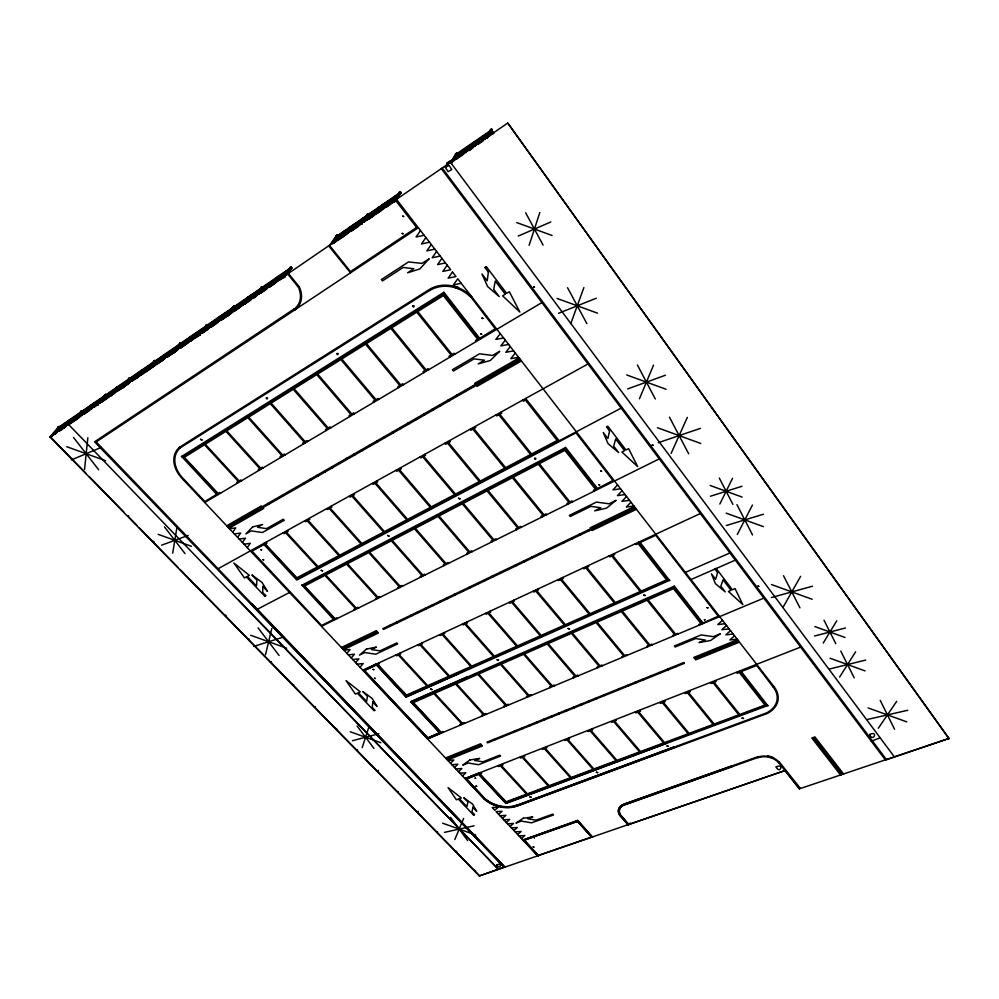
<?xml version="1.0" encoding="UTF-8"?>
<svg xmlns="http://www.w3.org/2000/svg" width="999" height="999" viewBox="0 0 999 999"><rect width="100%" height="100%" fill="white"/><g stroke="black" fill="none" stroke-linecap="round" stroke-linejoin="round"><path stroke-width="1.5" d="M456.955 154.62L456.693 153.072L457.617 154.321L455.532 153.871L456.693 153.072L457.592 154.383M785.077 770.516L479.345 875.948L49.95 436.913L507.767 123.052L949.025 738.436L799.412 788.835L785.077 770.516L628.021 824.837L620.691 816.208A13.387 8.979 12.2 0 1 624.15 803.983L732.704 765.609M89.76 406.618L81.918 412.063L81.881 410.676L81.094 411.213L81.893 410.826L72.89 421.066M800.773 647.04L465.234 778.483L478.671 773.214L505.881 802.759L478.671 773.214M491.52 129.833C494.13 128.471 489.06 131.456 491.558 128.946L490.384 129.72M799.412 788.835L778.608 762.424M799.437 788.498L800.261 788.223L779.42 762.125M130.757 378.658L129.858 377.684L129.92 379.22L154.383 362.225M179.57 447.09L179.37 447.365A29.396 21.516 32.3 0 0 182.143 478.546L484.552 799.4A25.137 16.858 16.4 0 0 516.795 806.118L767.107 713.536A28.447 20.592 7.5 0 0 774.237 687L774.262 686.675M478.521 774.05L505.806 803.246L478.521 774.05L466.433 778.783L485.177 799.088A24.263 16.271 16.4 0 0 516.296 805.556L766.533 712.924A27.46 19.868 7.5 0 0 773.351 687.312L773.388 686.975M505.881 802.759L766.57 705.144M505.719 803.558L767.931 705.469M180.557 344.443L180.532 342.819L179.595 343.494L180.532 342.982M620.629 816.533A13.387 8.979 12.2 0 1 624.088 804.307L757.654 756.792M733.191 766.221L623.376 805.082A12.488 8.379 12.2 0 0 620.604 814.897L628.746 824.587L620.541 815.234A12.488 8.379 12.2 0 1 623.314 805.406L758.116 757.417M207.642 325.711L206.905 324.875L206.006 325.337L206.955 324.65L206.968 326.311L232.405 308.629M773.363 687.312L756.53 665.234M763.973 598.064L427.535 738.898L441.071 732.966L412.038 701.897L468.968 676.935M84.54 469.418L87.85 437.724M234.141 307.642L234.153 305.944L235.027 307.068L233.179 306.643L234.091 307.704L233.229 306.581L234.153 305.944L233.179 306.643M450.549 162.924L452.023 160.502L446.753 163.699L446.528 165.684L447.327 162.987L449.95 161.289L447.252 162.887M447.327 162.987L446.615 165.622M767.894 705.794L741.121 671.266M262.1 288.436L262.15 286.688L261.189 287.35L262.1 286.75L263.062 287.774L261.189 287.35L262.063 288.499L261.189 287.35M739.747 670.941L766.545 705.469M290.909 268.644L290.984 266.858L291.858 268.032L290.871 268.706L289.997 267.545L290.984 266.858L289.947 267.607L291.908 267.969L290.871 268.706M736.325 559.677L691.171 579.482M674.225 585.963L702.921 622.951L718.456 616.158M368.007 215.697L368.144 213.786L367.045 214.585L368.107 213.848M702.659 623.676L673.925 587.05M172.69 553.134L176.96 527.31M685.601 572.29L729.832 553.009M628.309 823.713L630.644 823.213M406.181 697.09L376.348 664.735L406.181 697.09L669.755 580.269M406.293 696.191L376.448 663.798L406.293 696.191L668.343 579.932M577.659 820.416L592.444 837.062L577.659 820.416L522.889 840.059L577.584 820.741M718.406 616.47L655.556 535.064M638.548 541.957L668.281 580.244M577.459 821.203L591.745 837.312L577.459 821.203L524.138 840.034L538.436 855.631L524.138 840.034M669.692 580.581L639.984 542.295M265.534 654.682L271.778 628.546M522.964 839.747L537.774 855.868L496.103 811.65L502.06 811.275L498.663 814.36M565.509 447.315L597.477 488.486L613.174 480.419M251.948 603.846L504.932 867.157L96.104 441.87M516.296 805.556L674.387 746.728M516.795 806.118L676.398 746.777M597.29 489.385L565.272 448.563M479.345 875.948L505.007 866.832M484.552 799.4L465.234 778.483M485.177 799.088L466.433 778.783M263.886 544.405L296.753 580.032L576.173 432.729M362.2 747.614L368.956 726.735M559.04 440.621L525.661 398.501M529.12 245.329L539.835 212.487M417.819 812.175L418.144 811.213M441.071 732.966L412.038 701.897M376.348 664.735L364.16 670.641L427.647 738.036L439.847 732.667L410.801 701.598L467.757 676.598M427.647 738.036L439.847 732.667M570.791 323.651L583.878 287.6M439.735 732.979L410.801 701.598M377.872 771.315L378.234 770.366M454.807 839.585L463.636 818.456M639.46 398.788L653.521 365.122M448.663 162.575L449.875 161.189M376.448 663.798L362.912 670.329L700.212 513.586M448.314 162.937L448.601 162.2M443.843 292.158L479.67 338.274L495.467 328.683M446.166 166.671L448.264 163.074M671.103 453.421L687.324 417.407M479.607 339.373L443.681 293.594M335.115 619.567L303.159 585.364M251.91 551.036L321.666 625.536L333.841 619.255M321.74 626.198L659.14 458.941M495.354 328.958L470.891 297.003M471.703 296.378L471.578 296.641A32.742 28.059 30.2 0 0 429.208 289.573L179.37 447.365M719.842 504.033L732.529 478.334M333.703 619.555L301.873 585.052M737.299 534.477L752.422 505.057M289.81 592.32L257.23 609.328M263.911 543.356L296.953 578.721M180.32 447.802L430.02 290.222M507.767 123.052L949.05 738.785M783.141 607.13L800.611 576.373M490.059 134.877L491.533 131.344M489.972 135.514L492.544 131.993L490.521 135.514M491.058 131.119L490.596 130.482L493.044 133.691L490.571 129.82M489.26 134.403L490.621 132.03M491.221 131.181L491.895 130.644L493.706 133.154M491.158 131.606L492.882 133.991M488.174 137.3L492.295 130.132L491.52 129.158L485.964 138.174M485.764 138.124L490.596 129.758L491.346 130.782M490.022 131.131L485.352 138.586M487.924 135.34L471.166 146.828M488.586 134.178L471.853 145.667M489.26 133.029L472.539 144.505M489.922 131.88L456.331 154.957M470.005 148.327L453.484 159.653M470.691 147.153L454.208 158.466M471.378 145.991L454.92 157.293M469.418 149.388L472.877 142.919M470.566 148.077L473.376 143.344L472.902 142.707L468.718 150.562M218.157 568.718L587.824 364.048M418.444 227.672L95.892 442.132M329.433 245.267L350.449 271.616L416.833 227.31M452.984 161.601L458.266 153.534M455.107 159.89L460.015 152.335M455.744 153.921L450.561 162.437L451.311 163.449M456.568 153.871L490.596 130.482M450.049 162.812L451.523 160.389M450.474 162.313L894.292 756.755M823.226 643.056L836.737 620.829M446.091 166.234L449.001 162.138M441.271 168.619L885.451 760.064L949.025 738.436M442.195 167.994L886.325 759.415M839.61 677.072L855.606 651.823M218.269 494.493L182.917 456.668M180.12 448.064A28.372 20.767 32.3 0 0 182.829 478.159L204.845 501.535L216.933 494.18M205.032 502.36L541.72 302.697M350.512 272.802L328.609 245.829M394.817 201.186L394.343 200.587M395.429 200.162L394.48 198.489M399.7 193.706L399.225 193.107L399.7 193.706L368.369 215.285L367.907 214.698L399.225 193.107M396.466 199.325L450.736 269.767L442.844 271.391L447.215 265.21M396.828 198.489L400.099 193.456L399.363 192.507L393.169 202.123L397.977 194.755M396.103 200.374L400.986 192.857L400.249 191.895L393.668 201.236L394.405 202.223M396.278 195.379L390.959 203.646L395.791 196.266M396.328 195.891L391.446 202.747M383.728 208.042L388.673 201.149M384.066 207.692L388.074 201.024L382.692 209.303L387.587 201.898M383.791 208.554L389.16 200.275L384.278 207.667M379.345 211.051L384.265 203.634L379.395 211.751M376.248 213.724L382.267 205.557M367.557 219.668L373.039 211.351L368.032 218.793M369.18 218.556L374.65 210.24L370.554 216.945M367.857 218.806L371.965 212.088L367.02 220.042M367.045 215.285L336.763 236.101L337.225 236.676L367.595 215.747M361.65 223.913L362.15 223.164M366.158 217.295L363.524 221.154L348.601 231.381M364.26 217.382L358.666 225.225M360.639 223.739L364.797 217.02L359.802 224.987M360.339 224.625L365.921 216.783M420.392 230.619L416.071 237L424.013 235.289M350.199 231.568L355.856 223.701M351.573 229.957L356.905 222.977M425.811 237.612L421.478 243.956L429.408 242.245M878.321 728.234L896.727 701.31M294.58 309.977L294.405 310.227A23.901 19.256 38.2 0 0 299.213 286.775L299.388 286.526M347.752 232.617L353.209 225.512M347.527 233.579L353.746 225.15M348.601 232.667L354.795 224.425M251.311 604.183L504.283 867.382L94.555 441.82L293.843 309.128M347.065 232.992L352.21 225.487L352.672 226.061M232.742 532.23L235.752 527.872L229.495 528.783M341.308 237.662L347.028 229.77M348.526 228.197L342.295 236.438M431.206 244.568L426.86 250.861L434.777 249.176M333.504 241.721L348.201 231.643M334.353 240.497L349.051 230.407M336.076 238.024L350.736 227.947M336.925 236.8L351.573 226.723M332.392 243.768L338.174 235.851M333.354 242.682L338.686 235.502M237.6 537.375L240.609 533.041L234.365 533.941M436.563 251.486L432.217 257.742L440.122 256.069M330.831 244.305L337.113 235.14L337.138 235.939L336.076 235.851L337.113 235.14L338.024 236.288M329.995 244.88L336.263 235.889M331.506 243.656L395.03 200.2M332.33 243.269L337.65 236.214M293.669 309.39A22.777 18.344 38.2 0 0 299.163 289.173L298.476 286.913M216.758 494.455L181.568 456.343M242.432 542.507L245.454 538.199L239.211 539.085M441.895 258.366L437.55 264.585L445.442 262.937M247.252 547.614L250.274 543.331L244.043 544.218M287.587 273.064L290.921 268.469L290.185 267.582L282.729 277.26M286.725 274.787L291.708 267.919M287.625 273.913L298.301 287.163M288.411 273.376L299.213 286.775M281.631 277.984L286.363 270.929L280.257 278.958M289.91 268.306L290.372 268.868L262.325 288.137L261.863 287.587L290.01 268.182M290.971 267.045L283.728 276.573M283.916 277.16L289.81 268.556M277.285 280.994L283.004 273.751M277.372 281.456L283.491 273.414M278.271 280.319L283.978 273.077M284.39 272.277L278.858 280.444L284.965 272.402M274.325 283.017L280.057 275.774M274.413 283.491L280.544 275.437M268.943 286.688L274.8 279.395M268.619 287.45L275.287 279.058M271.466 285.502L277.622 277.447M266.021 288.686L271.878 281.393M259.865 293.456L266.558 285.052M261.313 292.457L267.532 284.39M254.882 297.04L260.252 289.922M260.801 289.098L247.277 297.789M257.23 294.655L263.199 287.362M258.404 294.455L265.122 286.039M259.715 293.019L265.522 285.252M252.335 298.102L258.204 290.796M252.422 298.551L259.166 290.135M261.376 287.4L253.771 297.103M247.015 301.71L251.923 294.593L245.142 303.022M243.244 303.621L230.032 312.687M244.206 302.347L231.006 311.401M246.116 299.8L232.954 308.841M247.078 298.526L233.916 307.567M242.37 305.444L249.163 297.003M241.521 305.332L242.37 305.607L249.55 296.228M243.793 304.458L250.587 296.029M233.466 311.538L240.297 303.097M223.426 318.419L230.319 309.952M224.738 317.008L231.244 309.315M224.825 317.457L231.706 308.991M233.404 306.631L225.662 316.371M234.153 306.119L226.136 316.046M226.711 316.346L232.555 307.904M261.651 288.536L234.315 307.38L233.953 306.718L234.415 307.242M217.37 322.565L224.3 314.086M208.704 328.509L215.672 320.017M217.407 318.319L210.452 326.798M217.857 318.007L211.925 326.298M219.243 317.058L212.287 325.537M205.494 330.706L212.475 322.215M205.944 330.394L212.924 321.903M500.274 333.641L495.816 339.423L503.621 337.974M198.464 335.514L205.482 327.023M199.338 335.09L205.619 326.998L192.894 335.164M203.309 330.082L199.725 334.141M195.255 337.949L200.175 334.565L199.825 333.916M201.286 333.079L207.929 325.337M201.373 333.516L208.379 325.025M201.323 329.37L193.831 338.186M201.773 329.071L194.743 337.575M505.294 340.135L500.836 345.866L508.641 344.443M189.423 341.708L196.478 333.204M189.872 341.408L196.928 332.892M185.464 344.418L192.982 334.94L193.431 335.452M510.302 346.591L505.831 352.285L513.623 350.874M185.339 340.359L178.222 348.888M179.658 348.401L186.763 339.872M172.765 353.296L173.376 352.51M174.038 351.673L179.52 344.855M170.617 354.595L178.209 345.754M515.284 353.009L510.814 358.678L518.593 357.28M169.368 351.336L162.175 359.877M169.805 351.036L162.612 359.578M163.599 359.403L171.204 350.562M154.533 365.609L161.751 357.055M154.158 361.126L145.642 371.216M146.928 370.991L147.565 370.204M147.939 369.618L153.322 362.362M154.97 361.875L154.62 361.251L155.07 361.75L178.821 345.442M147.465 370.454L155.307 361.488M148.014 369.48L148.476 369.98L164.922 358.666M144.455 372.515L151.711 363.948M155.744 361.488L154.845 360.489L153.933 361.151L154.845 360.651L155.694 361.551M146.603 371.041L152.997 363.074M135.926 378.359L143.219 369.792M135.939 378.521L144.068 369.205M137.725 373.089L129.982 381.943M125.462 385.527L133.217 376.66M119.443 389.647L126.811 381.069M119.855 389.373L127.635 380.494M121.803 388.199L122.452 387.412M122.877 386.788L128.359 379.52M121.728 384.078L113.936 392.944M116.533 391.645L123.901 383.067M116.945 391.358L124.313 382.779M109.578 396.416L117.283 386.975L117.732 387.462M100.562 402.585L108.404 393.706M93.481 407.43L101.361 398.551M105.582 395.979L104.683 395.017L105.544 394.393L106.443 395.354L105.544 394.393L104.733 394.955L105.632 395.916M104.907 394.992L96.216 405.094M97.54 404.657L104.595 396.328M81.506 415.634L89.423 406.755M81.906 415.359L90.222 406.206M75.587 419.98L84.266 410.302M77.522 418.369L85.452 409.478M81.394 415.247L88.224 407.58M73.589 421.228L80.444 412.462M65.534 426.585L73.377 417.307M65.922 426.323L74.276 417.157M346.865 653.309L350.062 649.512L343.918 650.187M59.765 427.447L58.929 426.461L58.104 427.048L58.941 426.598M49.95 436.913L58.929 426.461L59.228 427.497M54.221 432.892L59.116 427.11L58.167 426.985M351.261 657.966L354.47 654.208L348.326 654.857M355.644 662.624L358.853 658.878L352.722 659.527M360.015 667.257L363.224 663.523L357.105 664.173M617.569 484.94L612.961 489.872L620.566 488.798M622.052 490.721L617.444 495.629L625.037 494.567M626.523 496.478L621.902 501.361L629.482 500.312M630.968 502.21L626.348 507.067L633.915 506.018M450.512 763.286L453.858 759.977L447.839 760.439M454.52 767.532L457.879 764.247L451.86 764.697M458.516 771.765L461.875 768.506L455.856 768.943M462.487 775.986L465.846 772.739L459.84 773.176M502.485 818.431L505.894 815.346L499.937 815.721M722.514 620.279L717.806 624.525L725.199 623.751M506.306 822.477L509.715 819.417L503.758 819.779M726.535 625.474L721.827 629.695L729.208 628.92M510.102 826.51L513.523 823.463L507.579 823.825M730.544 630.644L725.836 634.84L733.204 634.078M513.898 830.531L517.32 827.509L511.376 827.846M734.54 635.801L729.819 639.959L737.187 639.21M517.669 834.54L521.091 831.53L515.159 831.867M521.428 838.523L524.862 835.539L518.931 835.863M104.683 395.017L105.557 394.555L96.616 404.807M336.026 235.914L337.063 235.202L337.987 236.338M455.706 153.983L456.668 153.284L451.498 161.801L452.26 162.8M58.491 427.397L81.006 411.85L81.356 412.45M105.207 395.279L128.958 378.896L129.308 379.508M154.52 361.388L179.608 344.068M233.204 307.23L206.756 325.412L207.205 325.936M233.853 306.843L261.189 287.999M58.392 428.146L69.243 420.679M69.543 420.492L80.532 412.924M81.456 412.3L92.495 404.17M92.907 404.445L104.196 396.665M106.418 395.154L116.596 388.149M128.509 379.97L116.871 387.412M129.483 379.308L141.096 370.766M141.571 371.004L153.496 362.799M154.508 362.125L166.408 353.371M166.92 353.584L179.183 345.154M180.22 344.455L192.445 335.477M206.693 326.273L219.493 317.47M232.817 308.304L219.693 316.745M261.95 288.299L275.524 278.971L269.518 286.313M289.66 269.255L275.687 278.259M351.973 226.461L365.597 217.083M368.107 215.372L383.216 204.982M383.628 204.708L398.963 194.168M58.929 427.847L81.456 412.325M92.22 404.995L105.007 396.203L104.658 395.592L81.531 411.551L82.093 411.888M106.893 394.905L129.408 379.383M180.507 344.343L206.481 326.436L206.019 325.911L180.32 343.594L180.769 344.093M57.28 429.47L68.144 422.003M68.431 421.815L79.433 414.248M80.357 413.623L91.508 405.944M91.808 405.756L101.861 398.838M104.071 397.34L115.522 389.46M115.834 389.26L127.447 381.281M128.421 380.619L140.197 372.515M140.522 372.315L152.46 364.098M153.459 363.424L165.572 355.095M165.896 354.882L178.172 346.441M179.208 345.741L191.658 337.175M191.995 336.963L204.62 328.284M205.694 327.547L218.506 318.743M218.856 318.519L231.855 309.578M246.503 299.538L259.877 290.334M261.014 289.56L274.6 280.232M274.975 279.982L288.748 270.517M351.136 227.685L366.021 217.457M367.295 216.583L382.417 206.194M382.829 205.919L398.176 195.367M455.619 156.119L472.09 144.805M102.023 399.3L90.734 407.043L102.01 399.325M114.448 390.771L102.997 398.626L114.423 390.796M126.374 382.58L114.773 390.547L126.361 382.605M152.435 364.697L164.535 356.393L152.422 364.722M190.647 338.474L178.209 347.015L190.634 338.499M203.621 329.57L191.009 338.224L203.609 329.595M204.72 328.808L217.52 320.03M229.695 311.676L217.894 319.767L229.683 311.7M349.887 229.171L335.227 239.236L349.875 229.196M365.197 218.669L350.312 228.883L365.172 218.694M382.043 207.105L397.402 196.566L382.03 207.13M204.695 328.833L217.507 320.055M55.032 432.117L65.909 424.65M66.209 424.463L75.999 417.719M78.147 416.258L89.323 408.591M89.623 408.391L100.936 400.611M101.898 399.975L113.374 392.083M113.674 391.883L125.312 383.903M126.286 383.241L138.087 375.137M138.399 374.925L150.362 366.708M151.373 366.034L163.499 357.692M163.824 357.48L176.124 349.038M177.16 348.339L189.635 339.76M189.972 339.548L202.622 330.856M203.696 330.132L216.533 321.316M216.883 321.079L228.721 312.949M244.58 302.085L256.768 293.706M259.128 292.108L272.739 282.754M273.114 282.517L285.664 273.888M349.45 230.145L364.373 219.892M365.646 219.031L380.806 208.616M381.218 208.341L396.615 197.777M446.828 163.799L449.026 161.938M53.909 433.454L64.798 425.974M65.085 425.786L76.111 418.219M77.035 417.594L88.224 409.915M88.524 409.715L99.85 401.935M100.799 401.298L112.288 393.406M112.6 393.206L124.238 385.214M125.225 384.553L137.025 376.448M137.35 376.236L149.313 368.019M150.325 367.345L162.462 359.003M162.787 358.791L175.1 350.337M176.136 349.638L188.624 341.059M188.961 340.846L201.623 332.155M202.697 331.418L215.547 322.602M215.896 322.377L228.933 313.424M243.619 303.359L257.043 294.156M258.179 293.381L271.803 284.028M272.178 283.778L286.001 274.288M364.822 220.255L379.995 209.84M380.407 209.565L394.543 199.862M470.479 148.002L487.275 136.476M285.077 275.562L51.523 435.626L55.719 433.516M52.085 435.951L57.093 432.517M59.59 430.806L65.847 426.523M68.344 424.812L74.6 420.529L74.151 420.055M75.237 420.092L80.382 416.571M84.228 413.936L91.945 408.653M101.523 402.085L107.78 397.802M110.277 396.091L115.285 392.657M120.292 389.235L122.79 387.525M129.882 382.654L123.464 387.063L123.002 386.576M136.314 378.246L142.745 373.851M145.317 372.09L147.889 370.317L147.44 369.817M167.432 356.943L173.714 352.635M178.122 349.625L174.425 352.147L173.963 351.636M180.582 347.939L186.738 343.718M190.434 341.183L200.287 334.44M202.285 333.067L208.616 328.733M211.151 326.985L217.495 322.652M221.291 320.042L227.635 315.709M232.118 312.637L228.384 315.197L227.922 314.66M234.615 310.926L240.834 306.656M244.58 304.096L250.799 299.837M253.296 298.127L255.781 296.416L255.319 295.879M269.393 287.1L275.811 282.705M280.944 279.183L284.802 276.548M333.241 243.369L339.598 239.011M342.133 237.275L347.215 233.791L346.641 233.279M351.036 231.181L358.653 225.949M368.381 219.293L374.675 214.985M377.185 213.262L382.23 209.815M386.001 207.218L393.556 202.048M59.478 430.944L64.485 427.51M68.232 424.95L73.239 421.516M78.983 417.582L75.125 420.229L74.788 419.617M84.116 414.061L89.261 410.539M94.405 407.018L96.965 405.257M101.411 402.222L113.923 393.656M117.67 391.084L122.677 387.649M128.496 383.666L123.352 387.2L122.889 386.7M132.355 381.031L138.786 376.623M141.359 374.862L147.79 370.454M148.476 369.98L154.758 365.684M157.28 363.961L163.561 359.652M167.333 357.068L172.352 353.634M176.786 350.599L174.326 352.285L173.863 351.773M180.482 348.064L187.862 343.007M190.334 341.321L192.795 339.635M202.185 333.204L207.255 329.72M211.051 327.123L216.121 323.651M221.191 320.179L226.261 316.708M230.769 313.611L228.284 315.322L227.822 314.785M234.515 311.051L239.498 307.642M244.48 304.233L250.712 299.962M253.197 298.251L255.694 296.553M269.305 287.225L274.438 283.704M279.57 280.195L284.703 276.673M333.154 243.494L335.689 241.746M338.236 240.01L345.866 234.79M350.949 231.306L358.579 226.074M368.294 219.418L374.588 215.11M377.11 213.386L380.881 210.789M385.926 207.342L389.697 204.758M456.356 159.291L462.787 154.82M469.08 150.587L472.964 147.852M477.972 144.493L483.129 140.884M181.381 456.618L443.706 292.42M182.73 456.93L443.544 293.856M485.177 267.819L486.525 266.983M128.034 516.271L128.659 515.896M152.947 541.745L153.571 541.383M153.609 542.432L154.233 542.057M226.698 525.811L261.313 505.919L262.1 506.78M519.055 357.879L474.675 383.366L475.462 384.353M227.472 526.635L519.842 358.891M228.259 527.472L520.641 359.915M229.046 528.296L263.674 508.479L262.887 507.629M521.428 360.939L477.047 386.338L476.261 385.352M251.748 551.323L263.724 544.692M351.885 496.103L350.125 497.077L349.35 496.203M201.286 591.196L202.56 591.495L201.935 591.845M224.763 615.184L226.024 615.496L225.387 615.834M264.61 595.978L265.584 595.466M296.803 579.02L621.927 407.729M301.723 585.339L565.409 447.602M303.009 585.651L565.172 448.851M247.777 638.723L249.026 639.035L248.389 639.36M270.342 661.813L271.591 662.112L270.954 662.424M341.383 647.489L376.298 630.694L377.01 631.455L342.083 648.239M634.328 506.555L590.134 527.822L590.846 528.708M635.039 507.467L382.804 628.671L383.516 629.445L635.751 508.379M342.794 648.988L377.722 632.23L378.421 633.004L343.506 649.737M636.45 509.29L592.27 530.469L591.558 529.595M292.495 684.452L293.718 684.765L293.082 685.064M364.16 670.641L376.223 665.034M639.922 542.607L655.494 535.377M464.835 624.075L463.074 624.899L462.375 624.113M314.223 706.68L315.447 706.98L314.81 707.28M406.406 695.878L457.654 673.189M406.306 696.778L458.991 673.476M335.514 728.458L336.725 728.758L336.089 729.033M410.689 701.91L674.163 586.276M411.925 702.21L673.863 587.362M518.244 236.051L550.811 221.965M356.443 749.862L357.654 750.162L357.005 750.436M71.354 459.927L101.186 447.427M376.998 770.878L378.196 771.178L377.547 771.44M445.529 757.991L480.544 743.805L481.181 744.505L446.178 758.678M737.562 639.697L693.756 657.442L694.392 658.241L738.199 640.509M446.815 759.365L481.83 745.204L482.48 745.903L447.465 760.039M738.823 641.333L695.029 659.028L695.666 659.827L739.46 642.145M558.491 313.299L596.316 298.214M397.177 791.52L398.364 791.82L397.727 792.07M466.333 779.095L478.421 774.362M741.083 671.603L756.493 665.571M416.97 811.75L418.144 812.05L417.495 812.287M505.969 802.447L664.66 743.194M473.426 814.872L474.413 814.51M505.806 803.246L665.996 743.493M436.438 831.655L437.599 831.955L436.95 832.192M161.588 545.192L188.187 535.414M627.672 388.923L665.434 375.224M455.556 851.223L456.718 851.51L456.068 851.747M524.05 840.359L577.385 821.528M474.35 870.441L475.499 870.728L474.85 870.953M537.849 855.544L592.519 836.737M871.278 741.208L880.156 737.824M658.216 442.719L700.349 428.384M710.426 496.241L742.007 486.263M253.783 646.378L283.641 637.025M726.398 525.499L763.411 514.235M758.079 757.741L759.839 757.23A14.91 10.327 7.5 0 1 777.459 761.538L778.583 762.761M771.365 597.539L812.499 586.201M352.397 740.746L378.846 733.728M814.56 636.001L845.454 627.996M829.595 668.98L865.683 660.077M867.394 719.467L907.741 710.277M444.418 832.379L474.113 825.798M461.251 283.316L453.371 284.902L457.754 278.808L774.237 687M82.043 411.276L81.094 411.213L81.93 412.212L82.717 411.675L81.881 410.676L82.293 411.65M129.995 378.321L129.021 378.246L129.858 377.834L121.004 388.099M153.983 361.076L154.845 360.489L146.066 370.929M207.055 325.349L206.056 325.274L206.918 326.373M350.224 731.768L380.881 742.732M442.594 823.188L475.761 835.014M158.129 534.328L191.483 546.316M250.637 635.277L286.613 648.176M771.44 584.54L812.137 599.263M814.847 626.56L845.017 637.474M830.019 658.229L865.047 670.878M868.106 707.929L906.755 721.865M66.733 446.715L105.607 460.714M626.748 374.962L666.083 389.273M657.442 427.722L700.799 443.481M710.152 485.477L742.12 497.077M726.173 513.149L763.398 526.648M516.758 222.59L552.097 235.502M557.067 298.439L597.477 313.162M369.068 214.96L367.083 214.523L367.969 215.759M171.84 353.259L180.532 342.819L181.443 343.843L179.658 343.431L180.507 344.505M50.787 436.226L51.511 436.963L50.899 437.387L60.764 426.436M50.175 436.65L85.939 473.226M89.186 476.548L123.864 512.012M128.197 516.433L136.863 525.299M139.036 527.522L176.798 566.146M177.36 566.72L178.009 567.382M180.032 569.455L479.433 875.636M63.137 427.609L63.586 428.072L71.928 418.768M70.067 420.204L69.618 419.742L61.576 428.821M238.636 600.024L498.476 869.38L68.369 424.288M73.864 420.417L74.588 421.166M86.276 411.75L86.726 412.225L93.619 403.396L85.802 412.225M81.98 412.025L81.256 411.251L72.103 421.615M97.652 404.108L98.389 404.882M97.003 404.558L97.74 405.319M93.744 403.946L93.294 403.471L85.002 412.774M364.285 670.341L427.759 737.724M363.037 670.029L427.634 738.586M234.091 522.852L234.877 523.676M110.702 395.005L111.151 395.492L119.368 386.176M110.365 395.229L110.827 395.716L117.62 386.913L109.878 395.729M122.103 387.35L122.84 388.136L131.543 377.809M220.492 493.356L219.693 492.495L218.094 493.444L184.353 457.317L204.495 444.73L238.324 481.431M266.159 542.307L266.933 543.131L265.322 544.018L296.865 577.784L317.232 567.045L285.639 532.767L284.003 533.678L283.229 532.842M337.4 618.656L336.675 617.882L335.065 618.681L304.558 586.026L324.937 575.399L355.482 608.541M378.746 662.974L379.445 663.723L377.822 664.472L406.431 695.104L426.91 686.026L398.276 654.969L396.628 655.744L395.929 654.982M443.394 732.267L442.744 731.568L441.121 732.242L413.411 702.572L433.891 693.606L461.6 723.676M481.006 772.577L481.643 773.263L480.019 773.888L506.081 801.797L526.56 794.143L500.511 765.883L498.851 766.52L498.214 765.833M240.747 519.03L241.533 519.867M247.452 515.184L248.239 516.021M254.208 511.301L254.995 512.15M237.487 483.266L236.688 482.405L240.771 479.97L241.571 480.844M354.558 610.139L353.833 609.353L357.954 607.305L358.678 608.091M460.601 725.074L459.952 724.362L464.085 722.639L464.747 723.351M142.045 370.754L141.596 370.267L133.367 379.632M287.337 530.569L288.112 531.406L286.463 532.317L318.057 566.608L338.873 555.631L307.23 520.816L305.557 521.753L304.782 520.904M400.075 653.071L400.761 653.821L399.113 654.595L427.734 685.664L448.638 676.398L420.005 644.892L418.306 645.679L417.619 644.904M502.36 764.223L502.984 764.909L501.336 765.559L527.385 793.83L548.276 786.026L522.227 757.379L520.541 758.041L519.917 757.342M239.136 480.944L205.307 444.23L225.924 431.356L260.627 469.53M356.306 608.129L325.761 574.974L346.591 564.123L377.884 598.551M462.437 723.326L434.715 693.244L455.619 684.09L483.991 715.309M261.014 507.405L261.788 508.254M146.553 370.592L147.29 371.391M267.857 503.471L268.644 504.333M142.382 370.529L141.933 370.03L134.216 379.046M274.75 499.512L275.537 500.374M389.747 625.337L390.459 626.111M493.956 739.347L494.592 740.047M154.283 362.35L153.933 361.725L129.62 378.434L130.082 378.921L129.196 378.296L120.167 388.673M263.137 468.044L262.337 467.157L258.154 469.642L258.953 470.529M308.991 518.568L309.752 519.418L308.079 520.354L339.71 555.194L360.989 543.968L329.308 508.603L327.597 509.552L326.823 508.691M380.419 597.302L379.695 596.503L375.474 598.601L376.198 599.388M421.84 642.944L422.54 643.718L420.841 644.505L449.475 676.023L470.816 666.57L442.182 634.602L440.459 635.401L439.76 634.615M486.538 714.248L485.876 713.523L481.655 715.296L482.305 716.008M524.138 755.694L524.762 756.393L523.076 757.055L549.113 785.714L570.417 777.759L544.405 748.713L542.682 749.387L542.045 748.676M260.664 468.156L226.761 430.831L247.839 417.657L282.617 456.481M378.009 597.34L347.427 563.686L368.706 552.584L400.037 587.562M484.178 714.235L456.468 683.716L477.809 674.375L506.181 706.043M160.951 360.564L161.413 361.064L169.031 352.06M281.706 495.529L282.492 496.391M396.753 621.977L397.452 622.752M500.961 736.513L501.598 737.212M288.699 491.52L289.485 492.382M403.796 618.593L404.495 619.38M508.004 733.653L508.653 734.365M295.741 487.475L296.528 488.349M410.876 615.184L411.588 615.971M515.097 730.781L515.746 731.505M173.102 352.41L173.838 353.221L182.342 342.907M167.732 353.109L167.27 352.61L159.653 361.613M167.382 353.359L166.933 352.847L159.216 361.913M282.667 455.069L248.701 417.132L270.279 403.646L305.12 443.131M400.174 586.326L369.568 552.135L391.321 540.796L422.677 576.323M506.381 704.944L478.671 673.988L500.462 664.447L528.821 696.578M180.482 342.894L181.393 343.906M180.669 344.23L179.832 343.469L171.403 353.559M280.906 457.492L280.107 456.605L284.378 454.058L285.19 454.957M398.314 588.411L397.59 587.612L401.898 585.464L402.622 586.276M504.458 706.768L503.796 706.031L508.116 704.233L508.766 704.957M302.847 483.404L303.634 484.278M418.019 611.75L418.731 612.549M522.24 727.896L522.877 728.608M309.99 479.295L310.776 480.182M425.212 608.304L425.924 609.09M529.42 724.987L530.069 725.711M187.163 342.595L187.625 343.107L195.13 334.128M331.119 506.306L331.88 507.167L330.169 508.129L361.85 543.518L383.604 532.042L351.111 495.229M444.068 632.617L444.767 633.391L443.044 634.203L471.678 666.196L493.481 656.53L464.135 623.289M546.353 746.99L546.99 747.702L545.267 748.376L571.278 777.434L593.019 769.317L567.02 739.859L565.259 740.546L564.635 739.834M198.976 334.677L199.713 335.514M193.794 335.214L193.344 334.702L186.264 343.369M620.691 816.208L628.084 824.512M317.195 475.162L317.982 476.048M432.442 604.82L433.154 605.619M536.663 722.065L537.3 722.789M303.371 444.168L302.56 443.256L306.943 440.646L307.754 441.57M420.916 577.197L420.192 576.373L424.6 574.188L425.324 575.012M527.06 697.314L526.411 696.578L530.806 694.73L531.468 695.479M324.45 471.004L325.237 471.89M439.735 601.323L440.447 602.122M543.943 719.118L544.58 719.842M199.7 334.178L200.437 335.015M331.755 466.808L332.542 467.707M447.077 597.789L447.789 598.601M551.273 716.146L551.923 716.882M207.118 326.061L206.231 325.312L198.913 335.202L206.955 324.65L207.867 325.686M353.746 493.768L354.52 494.642L352.759 495.616L384.478 531.58L406.718 519.855L374.962 483.329L373.176 484.315L372.402 483.429M466.783 622.065L467.482 622.852L465.709 623.676L494.355 656.143L516.62 646.278L487.974 613.336L486.176 614.173L485.489 613.374M569.03 738.111L569.655 738.823L567.894 739.51L593.893 768.98L616.071 760.701L590.109 730.831L588.311 731.53L587.687 730.806M305.195 441.695L271.154 403.109L293.244 389.31L327.335 428.534L325.549 429.595L326.361 430.519M422.839 575.062L392.207 540.347L414.448 528.746L445.092 563.998L443.294 564.897L444.018 565.721M529.045 695.466L501.348 664.06L523.601 654.32L551.286 686.176L549.5 686.925L550.149 687.674M214.136 324.101L214.598 324.638L221.99 315.672M339.123 462.587L339.91 463.486M454.458 594.243L455.169 595.054M558.653 713.161L559.29 713.898M346.528 458.329L347.327 459.24M461.9 590.659L462.612 591.483M566.083 710.152L566.72 710.888M220.617 316.783L220.155 316.258L212.75 325.224M354.008 454.046L354.795 454.957M469.405 587.062L470.104 587.887M573.563 707.13L574.2 707.866M330.831 427.859L330.032 426.935L328.234 427.997L294.143 388.748L316.758 374.625L350.911 414.523L349.076 415.621L349.887 416.558M376.898 480.944L377.672 481.83L375.861 482.829L407.617 519.38L430.357 507.38L398.589 470.254L396.753 471.266L395.979 470.367M448.526 563.498L447.802 562.662L445.991 563.548L415.347 528.284L438.099 516.421L468.756 552.247L466.908 553.159L467.632 554.008M489.985 611.276L490.684 612.087L488.873 612.924L517.519 645.878L540.259 635.814L511.638 602.36L509.79 603.209L509.103 602.397M554.645 685.801L553.995 685.039L552.185 685.801L524.5 653.92L547.24 643.968L574.9 676.298L573.076 677.06L573.726 677.834M592.17 729.045L592.807 729.769L591.008 730.481L616.97 760.364L639.597 751.91L613.673 721.603L611.85 722.327L611.213 721.59M361.526 449.725L362.325 450.636M476.948 583.441L477.659 584.265M581.093 704.083L581.73 704.832M369.118 445.379L369.905 446.291M484.552 579.782L485.264 580.606M588.661 701.011L589.31 701.76M354.47 413.836L353.658 412.887L351.823 413.986L317.682 374.051L340.846 359.578L375.037 400.187L373.164 401.298L373.976 402.26M400.574 467.819L401.348 468.718L399.513 469.742L431.281 506.893L454.545 494.617L422.764 456.868M472.24 551.723L471.516 550.874L469.667 551.785L439.023 515.946L462.287 503.808L492.944 540.222L491.058 541.158L491.795 542.02M513.698 600.262L514.398 601.073L512.549 601.935L541.183 635.401L564.423 625.099L535.814 591.133M578.321 675.911L577.659 675.149L575.824 675.911L548.151 643.556L571.391 633.391L599.025 666.208L597.152 666.995L597.802 667.769M615.796 719.792L616.433 720.529L614.597 721.253L640.521 751.56L663.623 742.931L637.749 712.2M376.748 440.996L377.547 441.92M492.207 576.111L492.919 576.935M596.303 697.926L596.94 698.676M248.214 297.827L247.752 297.29L240.472 306.218M256.094 295.342L256.468 296.016L256.006 295.467M254.508 296.616L255.257 297.477M384.453 436.575L385.239 437.512M499.912 572.402L500.624 573.239M603.983 694.817L604.62 695.579M392.207 432.13L392.994 433.067M507.679 568.668L508.391 569.505M611.713 691.695L612.362 692.444M263.024 287.837L262.1 286.75L254.258 296.778M420.117 456.993L420.891 457.904L425.586 455.307L424.812 454.383M533.241 591.183L533.928 592.007L538.636 589.822L537.937 588.998M635.239 712.175L635.876 712.924L640.559 711.101L639.922 710.351M270.117 285.739L270.579 286.288L277.135 277.784M378.671 399.475L377.859 398.514L375.986 399.625L341.783 358.991L365.534 344.168L399.762 385.502L397.839 386.638L398.651 387.624M496.503 539.672L495.766 538.811L493.881 539.747L463.236 503.321L487.05 490.909L517.694 527.922L515.771 528.871L516.495 529.745M602.497 665.809L601.848 665.034L599.962 665.821L572.327 632.979L596.078 622.577L623.676 655.906L621.765 656.705L622.414 657.492M276.636 278.296L276.174 277.747L269.031 286.651M400.025 427.647L400.811 428.583M515.496 564.91L516.208 565.759M619.505 688.536L620.142 689.298M422.927 455.432L455.494 494.118L479.308 481.568L447.515 443.169M536.051 589.872L565.359 624.687L589.11 614.16L560.539 579.657M638.049 711.076L664.56 742.582L688.149 733.766L662.325 702.584M284.34 276.174L285.09 277.06M283.541 276.711L284.29 277.61M407.892 423.126L408.678 424.076M523.376 561.126L524.088 561.975M627.347 685.364L627.984 686.138M415.821 418.581L416.62 419.53M531.306 557.317L532.017 558.166M635.239 682.167L635.876 682.941M444.817 443.306L445.591 444.23L450.412 441.57L449.637 440.634M557.917 579.707L558.616 580.544L563.424 578.321L562.724 577.472M659.79 702.572L660.414 703.321L665.197 701.46L664.56 700.699M403.459 384.765L402.647 383.778L400.724 384.927L366.496 343.569L390.821 328.371L425.087 370.454L423.114 371.628L423.926 372.615M521.303 527.36L520.579 526.485L518.656 527.447L488.012 490.409L512.387 477.709L543.019 515.334L541.046 516.321L541.77 517.207M627.21 655.494L626.548 654.707L624.637 655.506L597.04 622.152L621.303 611.525L648.863 645.366L646.902 646.191L647.552 646.99M447.702 441.695L480.269 481.056L504.645 468.194L472.852 429.145M560.801 578.371L590.072 613.736L614.36 602.984L585.814 567.919M662.649 701.448L689.098 733.403L713.199 724.4L687.437 692.757M423.826 413.986L424.612 414.947M539.298 553.471L540.009 554.333M643.181 678.958L643.831 679.732M431.88 409.365L432.667 410.327M547.352 549.6L548.064 550.461M651.186 675.711L651.835 676.498M439.997 404.707L440.784 405.669M555.456 545.704L556.168 546.578M659.253 672.452L659.889 673.239M470.104 429.283L470.879 430.232L475.811 427.497L475.037 426.548M583.154 567.981L583.853 568.831L588.773 566.545L588.074 565.696M684.852 692.744L685.476 693.518L690.359 691.608L689.735 690.833M428.846 369.692L428.047 368.693L426.061 369.867L391.808 327.747L416.758 312.175L451.036 355.032L449.013 356.231L449.825 357.242M546.703 514.76L545.978 513.861L544.005 514.847L513.374 477.185L538.324 464.185L568.931 502.46L566.908 503.459L567.632 504.358M652.459 644.942L651.81 644.143L649.837 644.967L622.29 611.088L647.115 600.224L674.612 634.602L672.614 635.439L673.264 636.251M473.064 427.647L505.631 467.682L530.581 454.508L498.813 414.772M586.101 566.608L615.334 602.547L640.172 591.545L611.675 555.919M687.787 691.608L714.173 724.038L738.785 714.847L713.086 682.717M448.176 400.012L448.976 400.986M563.623 541.783L564.335 542.657M667.369 669.168L668.006 669.954M456.418 395.279L457.217 396.266M571.853 537.824L572.564 538.698M675.536 665.858L676.186 666.658M464.735 390.522L465.522 391.496M580.144 533.841L580.856 534.727M496.016 414.922L496.79 415.896L501.848 413.099L501.073 412.125M608.978 555.981L609.665 556.843L614.697 554.507L614.01 553.646M710.476 682.717L711.101 683.503L716.083 681.543L715.459 680.769M454.882 354.245L454.07 353.234L452.048 354.433L417.769 311.538L443.344 295.567L477.634 339.223L475.561 340.459L476.373 341.483M572.677 501.86L571.952 500.949L569.942 501.96L539.335 463.661L564.885 450.337L595.454 489.273L593.394 490.297L594.118 491.221M678.271 634.165L677.622 633.354L675.611 634.19L648.114 599.787L673.501 588.661L700.936 623.601L698.888 624.45L699.537 625.274M352.26 226.348L351.798 225.774L345.991 233.903M499.825 414.223L531.593 453.983L557.155 440.497L525.399 400.062L523.326 401.198L522.552 400.212M612.687 555.444L641.183 591.096L666.583 579.845L638.149 543.631L636.088 544.58L635.389 543.706M714.085 682.329L739.772 714.472L764.922 705.082L739.31 672.464L737.274 673.264L736.65 672.464M473.114 385.714L473.901 386.7M588.498 529.832L589.21 530.719M481.543 380.869L482.342 381.868M596.915 525.786L597.614 526.673M362.025 224.388L361.276 223.439L367.282 214.573L368.019 215.509M490.059 375.986L490.846 376.985M605.394 521.715L606.093 522.614M369.031 215.022L368.144 213.786L361.351 223.389M368.132 213.986L368.831 214.972M498.638 371.066L499.425 372.078M613.923 517.607L614.635 518.506M507.28 366.109L508.066 367.12M622.539 513.474L623.239 514.385M384.315 204.333L383.841 203.746L377.822 212.1M383.878 204.633L383.416 204.046L378.421 212.225L383.291 204.308M515.984 361.101L516.783 362.125M631.206 509.315L631.905 510.214M73.514 437.45L98.664 469.767M843.656 774.038L814.884 736.9L813.86 737.262L842.632 774.375M841.608 774.725L812.836 737.624L811.8 737.986L840.584 775.062M394.318 198.739L416.683 227.56M576.073 433.017L613.099 480.719M394.543 200.649L395.292 201.611M164.473 526.885L185.027 553.608M258.042 627.847L279.071 655.444M357.068 725.936L373.963 748.451M446.778 165.285L447.252 165.921M455.532 153.871L456.431 155.182M469.168 150.449L468.693 149.813L472.29 143.332L467.482 150.837M450.524 817.382L467.732 840.696M469.642 150.125L469.168 149.488L473.376 142.382L473.838 143.019M491.82 130.769L493.643 133.279M567.544 287.724L586.863 323.626M525.661 212.775L543.081 245.117M637.424 365.035L655.294 398.963M669.455 417.157L688.661 453.771M719.28 478.022L732.916 504.395M736.925 504.62L752.559 534.977M783.516 575.711L799.949 607.867M840.758 651.073L854.22 677.871M824.013 620.242L835.788 643.668M880.231 700.361L894.542 729.245M54.196 433.891L62.313 425.374M53.422 434.415L61.538 425.911M52.772 435.327L60.002 426.973M57.293 431.755L65.397 423.251M56.518 432.292L64.623 423.788M55.357 433.091L63.087 424.85M60.415 429.632L68.894 420.854M59.628 430.157L68.007 421.004L61.189 429.095M58.854 430.694L67.333 421.928M58.079 431.231L66.558 422.452M62.7 425.112L55.857 433.204L63.849 424.313M62.75 428.022L71.154 419.305M61.975 428.559L70.367 419.842M66.596 425.387L75.05 416.62M64.236 427.01L72.715 418.231M69.73 423.239L78.197 414.473M68.943 423.776L77.41 415.01M68.556 424.051L76.623 415.547M67.77 424.587L75.837 416.084M67.37 424.85L75.449 416.358M71.316 422.152L79.371 413.661M70.529 422.702L78.584 414.198M78.209 417.432L86.239 408.941M76.623 418.519L84.653 410.027M80.594 415.796L88.624 407.305M79.795 416.333L87.825 407.842M79.008 416.883L87.038 408.391M84.59 413.049L92.208 404.832M83.466 410.839L75.537 419.73L82.68 411.388M83.392 413.873L91.409 405.382M82.592 414.423L91.009 405.656M87.725 410.901L96.129 402.147M90.147 409.253L98.139 400.761M89.336 409.802L97.74 401.036M88.536 410.352L96.928 401.598M92.158 407.867L100.549 399.101M91.758 408.141L99.75 399.662M90.946 408.691L98.938 400.212M95.33 402.697L87.437 411.576L94.53 403.246M95.405 405.644L103.372 397.165M94.593 406.206L102.572 397.714M93.781 406.755L101.761 398.276M99.625 402.747L107.592 394.268M102.485 400.786L110.439 392.307M101.673 401.348L110.027 392.595M101.261 401.635L109.216 393.156M100.15 402.872L106.781 394.83M105.357 398.826L113.299 390.347M104.945 399.101L112.475 390.909M104.121 399.662L112.075 391.196M103.309 400.224L111.251 391.758M108.229 396.853L116.159 388.386M107.18 394.543L99.338 403.421L106.369 395.104M107.817 397.14L115.747 388.661M107.005 397.702L114.935 389.223M110.29 395.442L118.544 386.75M114.76 392.382L122.665 383.916M112.887 390.634L106.281 398.663L114.111 389.785M113.511 393.231L121.428 384.765M112.687 393.793L120.604 385.327M112.275 394.081L119.78 385.901M117.67 390.384L125.562 381.918M117.258 390.671L124.738 382.492M115.584 391.808L123.489 383.341M118.082 390.097L125.974 381.643M122.253 387.237L130.295 378.671M126.611 384.253L134.478 375.799M125.774 384.827L133.641 376.373M124.513 385.689L132.38 377.235M124.201 386.388L131.131 378.097M129.67 382.642L136.151 374.65M129.133 382.53L136.988 374.076M128.721 382.817L136.576 374.363M128.297 383.104L135.727 374.937M127.46 383.678L135.315 375.224M132.942 379.92L140.359 371.765M132.093 380.494L139.935 372.053M131.781 381.206L138.674 372.914M131.244 381.081L139.086 372.627M134.628 378.758L142.382 370.367M138.799 375.911L146.616 367.457M138.374 376.198L145.767 368.044M137.525 376.785L145.342 368.331M136.676 377.36L144.493 368.918M141.883 374.275L148.739 366.009M141.359 374.15L149.163 365.709M140.072 375.025L147.889 366.583M139.648 375.324L147.465 366.883M144.78 371.803L152.572 363.374M143.494 372.689L151.286 364.248M142.645 373.276L150.437 364.835M142.208 373.564L150.012 365.122M150.112 368.156L157.879 359.715M148.814 369.043L156.593 360.602M153.571 365.784L160.889 357.654M152.697 366.371L160.464 357.942M152.273 366.67L159.603 358.541M151.935 367.382L158.304 359.428M151.411 367.27L159.166 358.828M156.606 363.698L164.348 355.282M155.732 361.188L149.35 369.155L157.018 360.314M156.169 363.998L163.486 355.869M155.307 364.598L163.049 356.168M154.87 364.897L162.188 356.755M158.779 362.212L166.071 354.083M157.904 362.812L165.647 354.383M163.049 359.278L170.767 350.861M161.301 360.477L168.594 352.36M160.527 361.014L168.157 352.659M166.121 357.18L173.826 348.763M165.684 357.48L172.952 349.363M164.773 354.982L157.58 363.524L163.911 355.569M164.81 358.079L172.515 349.662M164.373 358.379L172.078 349.962M169.193 355.07L176.885 346.665M168.756 355.369L176.448 346.965M168.319 355.669L175.574 347.565M167.445 356.281L175.137 347.864M166.995 356.581L174.263 348.464M172.727 352.647L178.983 344.73M171.066 354.283L177.322 346.353M175.562 350.711L183.229 342.307M178.671 348.576L186.326 340.184M177.335 349.488L184.99 341.096M176.898 349.8L184.553 341.396M176.448 350.1L183.666 342.008M181.456 343.519L174.775 351.748L181.905 343.219M181.343 346.753L188.536 338.661M180.457 347.352L188.099 338.961M180.007 347.664L187.2 339.573M184.478 344.605L191.646 336.513M183.579 345.217L191.209 336.825M183.129 345.517L190.31 337.437M182.78 346.266L189.423 338.049M182.243 346.141L189.872 337.737M187.525 342.507L194.68 334.428M186.713 343.069L194.243 334.74M185.914 344.118L192.095 336.213M191.121 340.047L198.264 331.968M190.222 340.659L197.814 332.28M188.424 341.895L196.029 333.504M193.381 338.499L200.512 330.432M192.932 338.811L200.062 330.731M192.482 339.123L199.613 331.044M191.571 339.735L198.714 331.668M197.452 335.701L204.57 327.635M197.003 336.014L204.121 327.947M196.553 336.326L203.671 328.259M195.642 336.95L203.222 328.571M195.192 337.262L202.31 329.195M203.571 331.518L210.652 323.464M202.647 332.143L210.202 323.776M202.198 332.455L209.291 324.4M201.736 332.767L208.828 324.712M206.306 329.633L213.386 321.591M204.483 330.894L212.013 322.527M204.021 331.206L211.101 323.152M209.99 327.123L217.033 319.081M207.692 328.696L214.748 320.642M207.23 329.008L214.298 320.954M213.212 324.912L220.617 316.621M211.363 326.173L218.868 317.819M215.896 323.064L223.376 314.722M215.21 320.329L209.166 328.184L216.583 319.393M215.434 323.389L222.452 315.347M214.51 324.026L221.541 315.984M213.674 324.588L221.079 316.296M219.605 320.529L226.611 312.5M219.143 320.841L226.149 312.812M218.207 321.478L225.687 313.137M222.402 318.606L229.383 310.589M221.928 318.931L228.921 310.914M221.004 319.568L228.459 311.226M220.529 319.892L227.535 311.863M220.067 320.204L227.073 312.188M224.763 313.773L217.844 322.24L223.838 314.398M225.2 316.695L232.18 308.679M222.864 318.294L229.857 310.277M227.16 315.859L227.834 316.258L236.089 305.981M231.955 312.063L238.424 304.383M230.544 313.024L237.487 305.02M229.608 313.674L236.563 305.669M234.69 306.943L228.759 314.76L235.627 306.306M235.264 309.802L242.183 301.798M234.315 310.439L241.246 302.447M232.992 311.863L238.898 304.058M232.43 311.738L239.36 303.733M237.962 304.695L231.106 313.149L237.025 305.344M238.099 307.854L245.005 299.862M237.625 308.179L244.53 300.187M237.15 308.504L244.068 300.512M236.676 308.828L243.594 300.836M236.201 309.153L243.119 301.149M235.727 309.478L242.657 301.473M241.421 305.569L248.214 297.652M240.771 302.772L233.928 311.213L239.835 303.409M240.946 305.894L246.803 298.114L239.997 306.556M239.523 306.88L246.416 298.888M239.048 307.205L245.954 299.213M244.668 303.346L251.536 295.379M248.014 301.061L254.857 293.082M247.527 301.386L254.383 293.419M247.053 301.71L253.908 293.743M246.578 302.048L253.434 294.068M245.617 302.697L252.485 294.717M250.886 299.088L257.73 291.121M250.112 296.353L244.268 304.133L251.061 295.704M250.412 299.413L257.243 291.446M249.45 300.075L256.293 292.108M248.489 300.724L255.344 292.757M253.296 297.44L260.115 289.473M252.809 297.764L259.64 289.81M256.768 291.77L250.012 300.2L255.819 292.432M257.355 294.655L264.161 286.701M254.733 296.441L260.514 288.686M258.891 294.118L264.635 286.376M263.674 287.038L256.955 295.442L262.712 287.7M264.148 289.997L270.916 282.055M263.661 290.334L270.429 282.392M263.174 290.672L269.942 282.729M261.713 291.671L268.007 284.053M267.07 287.987L273.826 280.057M266.084 285.377L260.339 293.119L267.045 284.715M266.583 288.324L273.339 280.394M266.096 288.661L272.852 280.731M265.609 288.998L272.365 281.056M264.635 289.66L271.391 281.73M269.455 283.054L262.774 291.458L268.494 283.728M270.005 285.976L276.648 278.122M267.557 287.662L274.313 279.732M273.351 283.691L279.57 276.111M272.365 284.365L278.022 276.661L271.878 284.703M276.873 281.793L282.505 274.088M276.298 281.668L281.943 273.963L275.811 282.005M275.312 282.342L281.531 274.762M274.825 282.68L281.044 275.1M279.757 279.295L285.951 271.728M279.083 276.448L272.939 284.49L278.596 276.785M279.27 279.633L285.452 272.065M283.229 276.923L289.398 269.368M282.242 277.597L288.411 270.042M281.743 277.934L287.912 270.379M287.425 270.717L281.331 278.746L286.925 271.054M332.842 242.919L339.136 234.653L333.891 242.195M334.415 241.845L340.247 234.428M333.366 242.557L339.722 234.777M339.136 238.611C356.106 215.397 326.386 255.494 343.369 232.28M338.611 238.973L343.818 231.431L337.562 239.685M337.038 240.047L342.844 232.642M336.513 240.409C353.534 217.183 323.726 257.305 340.771 234.066M342.332 232.992L336.051 241.258L341.283 233.716M340.784 238.024L345.904 229.995L341.833 237.3L347.552 229.408M340.184 237.887L346.503 230.132M345.454 230.844L339.735 238.736L344.93 231.206M345.454 234.278L351.211 226.885M344.405 235.002L350.686 227.248M343.868 235.364L349.638 227.972M343.344 235.727L349.113 228.334M349.6 231.443L355.319 224.063M347.477 232.892L352.622 225.387L346.516 233.541M352.247 229.62L358.491 221.89M351.723 229.982L357.43 222.615M355.981 227.06L362.137 218.843L357.055 226.323M355.457 227.422L361.139 220.067M353.321 228.883L359.016 221.528M359.203 224.862L365.397 217.145M362.737 218.981L357.654 226.461L363.798 218.244M360.614 220.429L354.982 228.284L360.077 220.804M360.814 223.751L366.995 216.046M366.421 219.905L372.565 212.225M365.871 220.28L371.491 212.962M364.797 221.016L370.954 213.324M369.355 214.435L364.323 221.89L369.88 214.061M372.977 215.959L377.947 208.529M372.377 215.834L377.335 208.391L371.828 216.196M370.741 216.945L376.86 209.266M375.786 210.002L370.267 217.819L375.249 210.377M375.087 213.961L380.045 206.543L374.55 214.335M374.175 211.114L368.643 218.931L373.638 211.488M379.558 207.417L373.526 215.584L378.484 208.154M377.272 212.475L382.804 205.182M382.08 209.166L386.988 201.773L381.543 209.54M381.181 206.306L375.699 214.098L380.644 206.668M380.444 210.302L385.352 202.884L379.957 211.176L384.865 203.771M386.501 202.647L381.056 210.427L385.951 203.022M385.989 207.043L390.859 199.65M385.377 206.918L390.247 199.525L384.89 207.804L389.772 200.399M390.347 203.509L395.179 196.141L389.847 204.408L394.692 197.028M388.748 205.157L393.594 197.777M388.136 205.02L392.982 197.64L387.587 205.407M392.495 198.526L387.1 206.293L391.945 198.901M392.557 201.998L397.377 194.63L392.058 202.884L396.878 195.517M456.243 158.541L461.176 151.523M455.644 158.941L460.589 151.935M454.47 159.753L459.428 152.735M453.883 160.152L458.841 153.134M459.777 156.119L464.685 149.113M459.19 156.518L464.098 149.525M458.004 157.33L462.3 150.187L457.417 157.73M456.83 158.142L461.763 151.124M463.324 153.684L467.582 146.566L462.737 154.096M462.937 150.325L458.641 157.467L463.511 149.925M462.137 154.495L467.033 147.502M461.55 154.907L466.446 147.914M460.951 155.307L465.859 148.314M460.364 155.719L465.272 148.714M466.883 151.249L471.74 144.268M466.296 151.648L471.153 144.68M464.51 152.872L469.38 145.891M470.566 145.08L465.746 152.61L469.98 145.492M470.342 148.876L475.174 141.92M468.793 146.291L463.961 153.821L468.206 146.703M473.988 142.732L469.792 149.838L474.575 142.32M473.326 146.828L478.134 139.885M472.727 147.24L477.534 140.285M472.127 147.652L476.948 140.697M477.522 143.956L482.292 137.025M476.923 144.368L481.693 137.437M476.348 141.109L471.578 148.601L475.761 141.508M476.323 144.78L481.106 137.837M475.724 145.192L480.507 138.249M475.124 145.604L479.92 138.661M481.131 141.483L485.876 134.565M480.531 141.895L485.277 134.977M479.932 142.308L484.677 135.389M479.32 139.073L474.562 146.566L478.721 139.473M479.32 142.72L484.078 135.802M478.721 143.132L483.491 136.201M478.121 143.544L482.892 136.613M483.541 139.835L488.261 132.917M482.942 140.247L487.662 133.329M482.342 140.659L487.075 133.741M481.73 141.071L486.476 134.153M489.46 132.093L484.79 139.56L488.861 132.505M429.895 290.484A31.606 27.085 30.2 0 1 470.766 297.252M516.383 805.231A24.251 16.271 16.4 0 1 485.264 798.775M757.617 757.13A15.872 10.989 7.5 0 1 779.382 762.462M454.745 286.263A32.73 28.059 30.2 0 1 458.516 287.537M769.442 757.005A14.91 10.327 7.5 0 1 771.29 757.554M767.632 755.956A15.872 10.989 7.5 0 1 773.526 757.704M454.557 287.262A31.593 27.073 30.2 0 1 458.191 288.499M516.883 805.793A25.125 16.858 16.4 0 1 484.652 799.075M498.513 659.977L497.14 659.79L498.513 659.977M600.824 471.016L601.673 471.166L600.861 470.929M400.262 191.696L400.087 193.656L401.186 192.907L400.262 191.696L399.163 192.457L400.262 191.696M534.552 458.504C535.814 461.126 536.688 456.68 534.552 458.504M529.957 796.977L531.231 797.302L529.957 796.977M652.197 445.129L653.071 445.292L652.197 445.129M262.874 586.45L262.712 592.457L265.809 595.704L264.835 596.228L246.403 576.898L244.455 577.946L233.903 563.011L249.325 575.312L247.377 576.373L256.531 585.976L256.93 580.207L251.91 574.912L262.025 582.454L267.545 591.358L262.874 586.45M568.056 628.521L569.492 628.87L568.056 628.521M704.395 619.73L705.194 619.892L704.42 619.655M707.092 607.654L707.891 607.817L707.092 607.654M596.391 772.277L597.714 772.602L596.391 772.277M643.781 595.142L645.267 595.491L643.781 595.142M757.954 586.101L758.79 586.263L757.954 586.101M372.802 702.035L372.252 707.354L375.075 710.314L374.101 710.751L357.342 693.194L355.382 694.08L346.041 680.606L360.289 691.845L358.329 692.744L366.645 701.473L367.395 696.353L362.824 691.558L372.215 698.463L377.035 706.493L372.802 702.035M666.97 746.041L668.331 746.378L667.032 745.928M445.354 167.445L448.076 171.641L451.798 169.555L449.075 165.347L445.354 167.445M260.851 549.687L261.563 549.987L260.851 549.687M262.937 559.602L263.649 559.89L262.937 559.602M488.399 272.04L487.187 280.831L481.98 274.026L487.612 286.551L499.238 296.578L493.743 289.41L495.254 281.044L505.294 294.205L502.609 295.841L519.905 312.088L509.34 291.745L506.643 293.394L486.263 266.633L484.915 267.482L488.399 272.04M200.599 439.348L202.01 439.997L200.599 439.348M742.082 718.106L743.506 718.456L742.082 718.106M472.877 807.267L472.028 812.012L474.6 814.709L473.626 815.072L458.329 799.05L456.368 799.799L448.076 787.587L461.288 797.914L459.315 798.676L466.908 806.643L467.944 802.085L463.786 797.714L472.527 804.07L476.748 811.338L472.877 807.267M266.346 398.002C267.133 400.774 268.731 396.728 266.346 398.002M402.747 216.146L403.621 216.533L402.747 216.146M402.16 233.404L403.022 233.778L402.16 233.404M496.79 864.872C500.149 871.066 502.959 861.85 496.79 864.872M609.552 430.944L607.892 438.561L603.259 432.517L607.991 443.556L618.618 452.572L613.723 446.191L615.646 438.948L624.575 450.661L621.902 452.023L637.649 466.595L628.608 448.613L625.923 449.975L607.792 426.186L606.455 426.885L609.552 430.944M336.9 353.646C337.625 356.581 339.423 352.272 336.9 353.646M373.114 669.392L373.788 669.667L373.114 669.392M374.538 678.221L375.212 678.496L374.538 678.221M321.253 570.304L322.577 570.904L321.253 570.304M482.017 318.094L482.854 318.456L482.017 318.094M480.819 333.916L481.643 334.278L480.819 333.916M412.787 305.944C413.449 309.041 415.472 304.458 412.787 305.944M533.653 286.963L534.502 287.337L533.703 286.875M387.624 535.476L388.986 536.101L387.624 535.476M717.607 572.664L715.609 579.32L711.463 573.901L715.446 583.703L725.212 591.87L720.828 586.151L723.064 579.832L731.056 590.322L728.408 591.445L742.831 604.607L735.052 588.611L732.379 589.747L716.158 568.456L714.834 569.03L717.607 572.664M475.137 778.171L475.774 778.433L475.174 778.121M458.578 498.239L459.977 498.901L458.578 498.239M475.986 786.063L476.635 786.338L475.986 786.063M598.813 484.702L599.6 485.039L598.813 484.702M430.619 688.998L431.868 689.572L430.619 688.998M534.44 838.136L534.54 838.061M533.216 846.902L533.866 847.102L533.216 846.902M776.161 766.895C779.67 774.887 784.652 762.836 776.161 766.895M869.667 734.49C873.039 742.969 878.745 730.094 869.667 734.49M486.938 138.274L486.476 137.625L486.938 138.274M457.629 153.396L453.346 161.101L457.629 153.396M457.092 154.333L452.759 161.501L457.092 154.333M399.088 194.006L394.28 201.373L399.088 194.006M394.081 196.89L389.298 204.783L394.081 196.89M391.346 198.776L386.538 206.668L391.346 198.776M381.668 205.419L376.785 213.349L381.668 205.419M376.323 209.64L371.353 217.083L376.323 209.64M378.958 207.28L374.063 215.222L378.958 207.28M370.354 213.199L365.397 221.154L370.354 213.199M368.756 214.298L363.786 222.265L368.756 214.298M363.199 218.119L358.191 226.086L363.199 218.119M359.49 220.667L354.458 228.659L359.49 220.667M361.601 219.206L356.593 227.185L361.601 219.206M356.306 222.852L351.261 230.844L356.306 222.852M357.892 221.753L352.859 229.745L357.892 221.753M354.195 224.3L349.126 232.292L354.195 224.3M348.064 229.046L342.894 236.576L348.064 229.046M350.1 227.123L345.005 235.127L350.1 227.123M452.497 272.028L448.126 278.159L456.006 276.561L452.497 272.028M245.18 301.036L231.98 310.115L245.18 301.036M428.971 258.941L419.842 268.931L407.604 272.802L413.836 268.719L403.146 267.457L382.455 280.906L381.381 279.57L408.491 261.925L422.028 263.424L428.971 258.941M252.622 526.935L245.879 533.916L251.211 530.906L262.425 532.504L284.216 520.292L283.254 519.243L266.521 528.621L257.58 527.31L262.65 524.45L252.622 526.935M499.587 351.386L490.334 360.489L478.234 363.886L484.478 360.202L474.05 358.878L453.359 371.004L452.347 369.755L479.458 353.846L492.657 355.432L499.587 351.386M498.214 807.18L494.817 810.289L492.245 807.554L498.214 807.18M366.533 649.063L359.528 655.094L364.91 652.547L375.724 654.22L397.664 643.905L396.79 642.956L379.945 650.873L371.341 649.512L376.436 647.09L366.533 649.063M615.933 500.424L606.518 508.154L594.667 510.851L600.886 507.767L590.909 506.368L570.267 516.495L569.368 515.372L596.403 502.097L609.028 503.796L615.933 500.424M469.93 759.939L462.762 765.147L468.156 762.999L478.583 764.722L500.561 756.018L499.762 755.157L482.892 761.837L474.587 760.439L479.707 758.403L469.93 759.939M720.129 633.878L710.626 640.484L699.025 642.582L705.194 640.009L695.641 638.548L675.149 647.002L674.35 646.003L701.173 634.914L713.274 636.688L720.129 633.878M129.858 377.684L129.021 378.246L129.87 379.295L130.707 378.721L129.808 377.747M401.186 192.907L400.087 193.656L399.163 192.457L401.186 192.907M67.033 423.326L56.181 430.769L67.008 423.351M78.334 415.559L67.345 423.101L78.309 415.584M90.422 407.267L79.283 414.91L90.397 407.292M139.148 373.826L127.385 381.893L139.123 373.851M151.411 365.409L140.672 372.777L151.386 365.434M175.924 348.576L164.885 356.156L175.899 348.601M258.928 291.608L245.567 300.786L258.916 291.633M273.664 281.493L260.09 290.809L273.651 281.518M287.837 271.765L274.063 281.219L287.812 271.79M381.606 207.405L366.483 217.782L381.593 207.43M266.833 288.848L260.414 293.244L266.733 288.986M523.239 818.243L515.996 823.039L521.378 821.091L531.605 822.839L553.533 814.947L552.784 814.123L535.951 820.179L527.809 818.768L532.792 816.957L523.239 818.243M683.766 662.537L487 742.157L487.637 742.856L684.415 663.324L683.766 662.537"/></g></svg>
